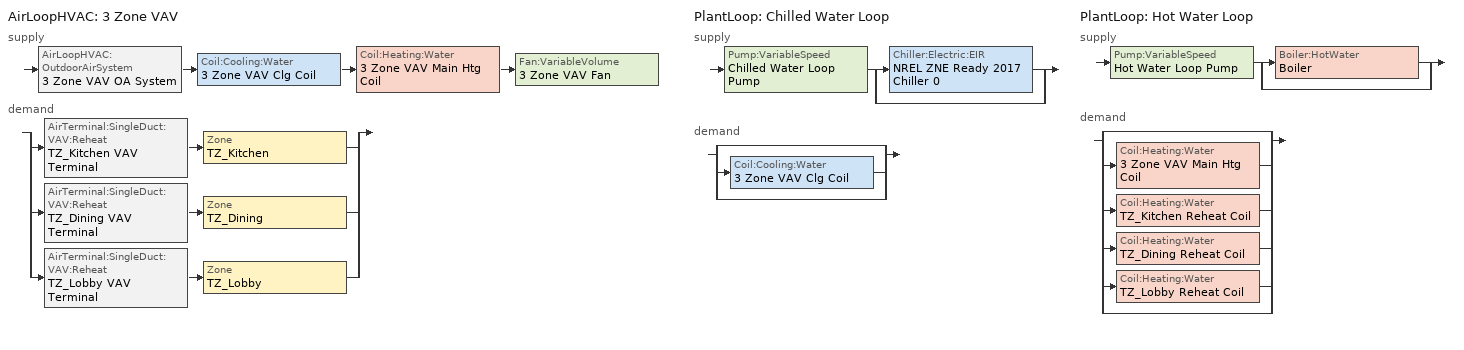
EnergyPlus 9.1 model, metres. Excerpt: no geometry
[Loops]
AirLoopHVAC '3 Zone VAV'
 supply: AirLoopHVAC:OutdoorAirSystem '3 Zone VAV OA System' > Coil:Cooling:Water '3 Zone VAV Clg Coil' > Coil:Heating:Water '3 Zone VAV Main Htg Coil' > Fan:VariableVolume '3 Zone VAV Fan'
 demand: split
  | AirTerminal:SingleDuct:VAV:Reheat 'TZ_Kitchen VAV Terminal' > Zone 'TZ_Kitchen'
  | AirTerminal:SingleDuct:VAV:Reheat 'TZ_Dining VAV Terminal' > Zone 'TZ_Dining'
  | AirTerminal:SingleDuct:VAV:Reheat 'TZ_Lobby VAV Terminal' > Zone 'TZ_Lobby'
PlantLoop 'Chilled Water Loop'
 supply: Pump:VariableSpeed 'Chilled Water Loop Pump' > split
  | Chiller:Electric:EIR 'NREL ZNE Ready 2017    Chiller 0'
  | bypass
 demand: split
  | bypass
  | Coil:Cooling:Water '3 Zone VAV Clg Coil'
  | bypass
PlantLoop 'Hot Water Loop'
 supply: Pump:VariableSpeed 'Hot Water Loop Pump' > split
  | Boiler:HotWater 'Boiler'
  | bypass
 demand: split
  | bypass
  | Coil:Heating:Water '3 Zone VAV Main Htg Coil'
  | Coil:Heating:Water 'TZ_Kitchen Reheat Coil'
  | Coil:Heating:Water 'TZ_Dining Reheat Coil'
  | Coil:Heating:Water 'TZ_Lobby Reheat Coil'
  | bypass
[ZoneControl:Thermostat] Control Object Type 1=ThermostatSetpoint:DualSetpoint
Name | Zone or ZoneList | Control Type Schedule | Control Name 1
TZ_Dining Thermostat | TZ_Dining | TZ_Dining Thermostat Schedule | Thermostat Setpoint Dual Setpoint 1
TZ_Kitchen Thermostat | TZ_Kitchen | TZ_Kitchen Thermostat Schedule | Thermostat Setpoint Dual Setpoint 2
TZ_Lobby Thermostat | TZ_Lobby | TZ_Lobby Thermostat Schedule | Thermostat Setpoint Dual Setpoint 3
[ThermostatSetpoint:DualSetpoint]
Name | Heating Setpoint Temperature Schedule | Cooling Setpoint Temperature Schedule
Thermostat Setpoint Dual Setpoint 1; Thermostat Setpoint Dual Setpoint 2 | QuickServiceRestaurant HtgSetp | QuickServiceRestaurant ClgSetp
Thermostat Setpoint Dual Setpoint 3 | Medium Office HtgSetp | Medium Office ClgSetp
[AirTerminal:SingleDuct:VAV:Reheat] Availability Schedule=Always On Discrete; Maximum Air Flow Rate {m3/s}=Autosize; Zone Minimum Air Flow Input Method=Constant; Constant Minimum Air Flow Fraction=0.1; Fixed Minimum Air Flow Rate {m3/s}=0; Maximum Hot Water or Steam Flow Rate {m3/s}=Autosize; Minimum Hot Water or Steam Flow Rate {m3/s}=0; Convergence Tolerance=0.001; Damper Heating Action=ReverseWithLimits; Maximum Flow per Zone Floor Area During Reheat {m3/s-m2}=Autocalculate; Maximum Flow Fraction During Reheat=0.5; Maximum Reheat Air Temperature {C}=40
Name | Reheat Coil
TZ_Dining VAV Terminal | TZ_Dining Reheat Coil
TZ_Kitchen VAV Terminal | TZ_Kitchen Reheat Coil
TZ_Lobby VAV Terminal | TZ_Lobby Reheat Coil
[Coil:Heating:Water] Availability Schedule=Always On Discrete; U-Factor Times Area Value {W/K}=Autosize; Maximum Water Flow Rate {m3/s}=Autosize; Performance Input Method=UFactorTimesAreaAndDesignWaterFlowRate; Rated Capacity {W}=Autosize; Rated Inlet Water Temperature {C}=48.8889; Rated Outlet Water Temperature {C}=37.7778; Rated Ratio for Air and Water Convection=0.5
Name | Rated Inlet Air Temperature {C} | Rated Outlet Air Temperature {C}
TZ_Dining Reheat Coil; TZ_Kitchen Reheat Coil; TZ_Lobby Reheat Coil | 12.7778 | 40
3 Zone VAV Main Htg Coil | 7.22222 | 12.7778
[Zone equipment]
TZ_Dining: TZ_Dining VAV Terminal
TZ_Kitchen: TZ_Kitchen VAV Terminal
TZ_Lobby: TZ_Lobby VAV Terminal
[Sizing:Zone] Zone Cooling Design Supply Air Temperature Input Method=SupplyAirTemperature; Zone Cooling Design Supply Air Temperature {C}=12.7778; Zone Cooling Design Supply Air Temperature Difference {deltaC}=11.11; Zone Heating Design Supply Air Temperature Input Method=SupplyAirTemperature; Zone Heating Design Supply Air Temperature {C}=40; Zone Heating Design Supply Air Temperature Difference {deltaC}=11.11; Zone Cooling Design Supply Air Humidity Ratio {kgWater/kgDryAir}=0.0085; Zone Heating Design Supply Air Humidity Ratio {kgWater/kgDryAir}=0.008; Cooling Design Air Flow Method=DesignDayWithLimit; Cooling Design Air Flow Rate {m3/s}=0; Cooling Minimum Air Flow per Zone Floor Area {m3/s-m2}=0.000762; Cooling Minimum Air Flow {m3/s}=0; Cooling Minimum Air Flow Fraction=0; Heating Design Air Flow Method=DesignDay; Heating Design Air Flow Rate {m3/s}=0; Heating Maximum Air Flow per Zone Floor Area {m3/s-m2}=0.002032; Heating Maximum Air Flow {m3/s}=0.141576; Heating Maximum Air Flow Fraction=0.3; Account for Dedicated Outdoor Air System=No
Name | Design Specification Outdoor Air Object | Design Specification Zone Air Distribution Object
TZ_Dining | 189.1-2009 - QckSrvRest - Dining - CZ4-8 Ventilation | TZ_Dining Design Spec Zone Air Dist
TZ_Kitchen | 189.1-2009 - QckSrvRest - Kitchen - CZ4-8 Ventilation | TZ_Kitchen Design Spec Zone Air Dist
TZ_Lobby | 189.1-2009 - Office - Lobby - CZ4-8 Ventilation | TZ_Lobby Design Spec Zone Air Dist
[DesignSpecification:ZoneAirDistribution] Zone Air Distribution Effectiveness in Cooling Mode=1; Zone Air Distribution Effectiveness in Heating Mode=1
TZ_Dining Design Spec Zone Air Dist; TZ_Kitchen Design Spec Zone Air Dist; TZ_Lobby Design Spec Zone Air Dist
[Controller:MechanicalVentilation]
3 Zone VAV Vent Controller: Availability Schedule=Always On Discrete; Demand Controlled Ventilation=No; System Outdoor Air Method=VentilationRateProcedure; Zone Name 1=TZ_Dining; Design Specification Outdoor Air Object Name 1=189.1-2009 - QckSrvRest - Dining - CZ4-8 Ventilation; Design Specification Zone Air Distribution Object Name 1=TZ_Dining Design Spec Zone Air Dist; Zone Name 2=TZ_Kitchen; Design Specification Outdoor Air Object Name 2=189.1-2009 - QckSrvRest - Kitchen - CZ4-8 Ventilation; Design Specification Zone Air Distribution Object Name 2=TZ_Kitchen Design Spec Zone Air Dist; Zone Name 3=TZ_Lobby; Design Specification Outdoor Air Object Name 3=189.1-2009 - Office - Lobby - CZ4-8 Ventilation; Design Specification Zone Air Distribution Object Name 3=TZ_Lobby Design Spec Zone Air Dist
[DesignSpecification:OutdoorAir] Outdoor Air Method=Sum; Outdoor Air Flow per Zone Floor Area {m3/s-m2}=0; Outdoor Air Flow per Zone {m3/s}=0; Outdoor Air Flow Air Changes per Hour {1/hr}=0
Name | Outdoor Air Flow per Person {m3/s-person}
189.1-2009 - QckSrvRest - Dining - CZ4-8 Ventilation | 0.00943895
189.1-2009 - QckSrvRest - Kitchen - CZ4-8 Ventilation; 189.1-2009 - Office - Lobby - CZ4-8 Ventilation | 0.00707921
[AirLoopHVAC]
3 Zone VAV: Design Supply Air Flow Rate {m3/s}=AutoSize
[Sizing:System]
3 Zone VAV: Type of Load to Size On=Sensible; Design Outdoor Air Flow Rate {m3/s}=Autosize; Central Heating Maximum System Air Flow Ratio=0.3; Preheat Design Temperature {C}=7.22222; Preheat Design Humidity Ratio {kgWater/kgDryAir}=0.008; Precool Design Temperature {C}=12.7778; Precool Design Humidity Ratio {kgWater/kgDryAir}=0.008; Central Cooling Design Supply Air Temperature {C}=12.7778; Central Heating Design Supply Air Temperature {C}=12.7778; Type of Zone Sum to Use=Coincident; 100% Outdoor Air in Cooling=No; 100% Outdoor Air in Heating=No; Central Cooling Design Supply Air Humidity Ratio {kgWater/kgDryAir}=0.0085; Central Heating Design Supply Air Humidity Ratio {kgWater/kgDryAir}=0.008; Cooling Supply Air Flow Rate Method=DesignDay; Cooling Supply Air Flow Rate {m3/s}=0; Cooling Supply Air Flow Rate Per Floor Area {m3/s-m2}=0.00996765; Cooling Fraction of Autosized Cooling Supply Air Flow Rate=1; Cooling Supply Air Flow Rate Per Unit Cooling Capacity {m3/s-W}=3.94755e-05; Heating Supply Air Flow Rate Method=DesignDay; Heating Supply Air Flow Rate {m3/s}=0; Heating Supply Air Flow Rate Per Floor Area {m3/s-m2}=0.00996765; Heating Fraction of Autosized Heating Supply Air Flow Rate=1; Heating Fraction of Autosized Cooling Supply Air Flow Rate=1; Heating Supply Air Flow Rate Per Unit Heating Capacity {m3/s-W}=3.15882e-05; System Outdoor Air Method=ZoneSum; Zone Maximum Outdoor Air Fraction=1; Cooling Design Capacity Method=CoolingDesignCapacity; Cooling Design Capacity {W}=Autosize; Cooling Design Capacity Per Floor Area {W/m2}=234.7; Fraction of Autosized Cooling Design Capacity=1; Heating Design Capacity Method=HeatingDesignCapacity; Heating Design Capacity {W}=Autosize; Heating Design Capacity Per Floor Area {W/m2}=157; Fraction of Autosized Heating Design Capacity=1; Central Cooling Capacity Control Method=OnOff
[Controller:WaterCoil] Control Variable=Temperature; Actuator Variable=Flow; Maximum Actuated Flow {m3/s}=Autosize; Minimum Actuated Flow {m3/s}=0
Name | Action | Controller Convergence Tolerance {deltaC}
3 Zone VAV Clg Coil Controller | Reverse | Autosize
3 Zone VAV Main Htg Coil Controller | Normal | 0.1
[Controller:OutdoorAir]
3 Zone VAV OA Controller: Minimum Outdoor Air Flow Rate {m3/s}=Autosize; Maximum Outdoor Air Flow Rate {m3/s}=Autosize; Economizer Control Type=NoEconomizer; Economizer Control Action Type=ModulateFlow; Economizer Maximum Limit Dry-Bulb Temperature {C}=28; Economizer Maximum Limit Enthalpy {J/kg}=64000; Lockout Type=NoLockout; Minimum Limit Type=FixedMinimum; Mechanical Ventilation Controller=3 Zone VAV Vent Controller; High Humidity Control=No; Control High Indoor Humidity Based on Outdoor Humidity Ratio=Yes; Heat Recovery Bypass Control Type=BypassWhenWithinEconomizerLimits
[SetpointManager:MixedAir] Control Variable=Temperature
Name | Setpoint Node or NodeList
3 Zone VAV Mixed Air Node OS Default SPM | 3 Zone VAV Mixed Air Node
3 Zone VAV Clg Coil Outlet Air Node OS Default SPM | 3 Zone VAV Clg Coil Outlet Air Node
3 Zone VAV Main Htg Coil Outlet Air Node OS Default SPM | 3 Zone VAV Main Htg Coil Outlet Air Node
[Coil:Cooling:Water]
3 Zone VAV Clg Coil: Availability Schedule=Always On Discrete; Design Water Flow Rate {m3/s}=Autosize; Design Air Flow Rate {m3/s}=Autosize; Design Inlet Water Temperature {C}=Autosize; Design Inlet Air Temperature {C}=Autosize; Design Outlet Air Temperature {C}=Autosize; Design Inlet Air Humidity Ratio {kgWater/kgDryAir}=Autosize; Design Outlet Air Humidity Ratio {kgWater/kgDryAir}=Autosize; Type of Analysis=SimpleAnalysis; Heat Exchanger Configuration=CrossFlow
[Fan:VariableVolume]
3 Zone VAV Fan: Availability Schedule=Always On Discrete; Fan Total Efficiency=0.62; Pressure Rise {Pa}=996.356; Maximum Flow Rate {m3/s}=AutoSize; Fan Power Minimum Flow Rate Input Method=Fraction; Fan Power Minimum Flow Fraction=0.25; Fan Power Minimum Air Flow Rate {m3/s}=0; Motor Efficiency=0.9; Motor In Airstream Fraction=1; Fan Power Coefficient 1=0.0407599; Fan Power Coefficient 2=0.088045; Fan Power Coefficient 3=-0.0729261; Fan Power Coefficient 4=0.94374; Fan Power Coefficient 5=0
[SetpointManager:Scheduled] Control Variable=Temperature
Name | Schedule | Setpoint Node or NodeList
3 Zone VAV Supply Air Setpoint Manager | Supply Air Temp - 55.0F | 3 Zone VAV Supply Outlet Node
Chilled Water Loop Setpoint Manager | Chilled Water Loop Temp - 44F | Chilled Water Loop Supply Outlet Node
Hot Water Loop Setpoint Manager | Hot Water Loop Temp - 120F | Hot Water Loop Supply Outlet Node
[PlantLoop] Fluid Type=Water; Maximum Loop Flow Rate {m3/s}=Autosize; Minimum Loop Flow Rate {m3/s}=0; Plant Loop Volume {m3}=Autocalculate; Load Distribution Scheme=Optimal; Plant Loop Demand Calculation Scheme=SingleSetpoint
Name | Plant Equipment Operation Scheme | Maximum Loop Temperature {C} | Minimum Loop Temperature {C}
Chilled Water Loop | Chilled Water Loop Operation Schemes | 40 | 1
Hot Water Loop | Hot Water Loop Operation Schemes | 100 | 10
[Sizing:Plant] Sizing Option=NonCoincident; Zone Timesteps in Averaging Window=1; Coincident Sizing Factor Mode=None
Name | Loop Type | Design Loop Exit Temperature {C} | Loop Design Temperature Difference {deltaC}
Chilled Water Loop | Cooling | 6.66667 | 5.61111
Hot Water Loop | Heating | 48.8889 | 11.1111
[Pump:VariableSpeed] Design Maximum Flow Rate {m3/s}=Autosize; Design Pump Head {Pa}=179344; Design Power Consumption {W}=Autosize; Motor Efficiency=0.9; Fraction of Motor Inefficiencies to Fluid Stream=0; Coefficient 1 of the Part Load Performance Curve=0; Coefficient 2 of the Part Load Performance Curve=1; Coefficient 3 of the Part Load Performance Curve=0; Coefficient 4 of the Part Load Performance Curve=0; Design Minimum Flow Rate {m3/s}=0; Pump Control Type=Intermittent; Skin Loss Radiative Fraction=0.5; Design Power Sizing Method=PowerPerFlowPerPressure; Design Electric Power per Unit Flow Rate {W/(m3/s)}=348701.1; Design Shaft Power per Unit Flow Rate per Unit Head=1.28205; Design Minimum Flow Rate Fraction=0
Chilled Water Loop Pump; Hot Water Loop Pump
[Chiller:Electric:EIR]
NREL ZNE Ready 2017    Chiller 0: Reference Capacity {W}=Autosize; Reference COP {W/W}=5.5; Reference Leaving Chilled Water Temperature {C}=6.66667; Reference Entering Condenser Fluid Temperature {C}=35; Reference Chilled Water Flow Rate {m3/s}=Autosize; Reference Condenser Fluid Flow Rate {m3/s}=Autosize; Cooling Capacity Function of Temperature Curve=Curve Biquadratic 1; Electric Input to Cooling Output Ratio Function of Temperature Curve=Curve Biquadratic 2; Electric Input to Cooling Output Ratio Function of Part Load Ratio Curve=Curve Quadratic 1; Minimum Part Load Ratio=0.15; Maximum Part Load Ratio=1; Optimum Part Load Ratio=1; Minimum Unloading Ratio=0.25; Condenser Type=AirCooled; Condenser Fan Power Ratio {W/W}=0; Fraction of Compressor Electric Consumption Rejected by Condenser=1; Leaving Chilled Water Lower Temperature Limit {C}=2.22222; Chiller Flow Mode=ConstantFlow; Sizing Factor=1
[PlantEquipmentOperationSchemes] Control Scheme Schedule Name 1=Always On Discrete
Name | Control Scheme Object Type 1 | Control Scheme Name 1
Chilled Water Loop Operation Schemes | PlantEquipmentOperation:CoolingLoad | Chilled Water Loop Cooling Operation Scheme
Hot Water Loop Operation Schemes | PlantEquipmentOperation:HeatingLoad | Hot Water Loop Heating Operation Scheme
[PlantEquipmentOperation:CoolingLoad]
Chilled Water Loop Cooling Operation Scheme: Load Range Lower Limit 1 {W}=0; Load Range Upper Limit 1 {W}=1000000000; Range Equipment List Name 1=Chilled Water Loop Cooling Equipment List
[PlantEquipmentList]
Chilled Water Loop Cooling Equipment List: Chiller:Electric:EIR, NREL ZNE Ready 2017    Chiller 0
Hot Water Loop Heating Equipment List: Boiler:HotWater, Boiler
[Boiler:HotWater]
Boiler: Fuel Type=NaturalGas; Nominal Capacity {W}=Autosize; Nominal Thermal Efficiency=0.78; Efficiency Curve Temperature Evaluation Variable=LeavingBoiler; Design Water Flow Rate {m3/s}=Autosize; Minimum Part Load Ratio=0; Maximum Part Load Ratio=1.2; Optimum Part Load Ratio=1; Water Outlet Upper Temperature Limit {C}=95; Boiler Flow Mode=LeavingSetpointModulated; Parasitic Electric Load {W}=0; Sizing Factor=1
[PlantEquipmentOperation:HeatingLoad]
Hot Water Loop Heating Operation Scheme: Load Range Lower Limit 1 {W}=0; Load Range Upper Limit 1 {W}=1000000000; Range Equipment List Name 1=Hot Water Loop Heating Equipment List
[Schedule:Compact]
TZ_Dining Thermostat Schedule; TZ_Kitchen Thermostat Schedule; TZ_Lobby Thermostat Schedule: Through: 12/31, For: AllDays, Until: 24:00, 4
[Schedule:Day:Interval]
QuickServiceRestaurant HtgSetp Default Schedule: No, 01:00, 21, 05:00, 15.6, 24:00, 21
QuickServiceRestaurant HtgSetp Summer Design Day; Medium Office HtgSetp Rule 1 Day Schedule; Medium Office HtgSetp Summer Design Day: No, 24:00, 15.6
QuickServiceRestaurant HtgSetp Winter Design Day; Medium Office HtgSetp Winter Design Day: No, 24:00, 21
QuickServiceRestaurant ClgSetp Default Schedule; QuickServiceRestaurant ClgSetp Summer Design Day: No, 01:00, 24, 05:00, 30, 24:00, 24
QuickServiceRestaurant ClgSetp Winter Design Day: No, 24:00, 30
Medium Office HtgSetp Default Schedule: No, 06:00, 15.6, 22:00, 21, 24:00, 15.6
Medium Office HtgSetp Rule 2 Day Schedule: No, 06:00, 15.6, 18:00, 21, 24:00, 15.6
Medium Office ClgSetp Rule 1 Day Schedule; Medium Office ClgSetp Winter Design Day: No, 24:00, 26.7
Medium Office ClgSetp Default Schedule; Medium Office ClgSetp Summer Design Day: No, 06:00, 26.7, 22:00, 24, 24:00, 26.7
Medium Office ClgSetp Rule 2 Day Schedule: No, 06:00, 26.7, 18:00, 24, 24:00, 26.7
Chilled Water Loop Temp - 44F Default: No, 24:00, 6.66667
Hot Water Loop Temp - 120F Default: No, 24:00, 48.8889
Supply Air Temp - 55.0F Default: No, 24:00, 12.7778
[Schedule:Week:Daily]
QuickServiceRestaurant HtgSetp Week Rule - Jan1-Dec31: QuickServiceRestaurant HtgSetp Default Schedule, QuickServiceRestaurant HtgSetp Default Schedule, QuickServiceRestaurant HtgSetp Default Schedule, QuickServiceRestaurant HtgSetp Default Schedule, QuickServiceRestaurant HtgSetp Default Schedule, QuickServiceRestaurant HtgSetp Default Schedule, QuickServiceRestaurant HtgSetp Default Schedule, QuickServiceRestaurant HtgSetp Default Schedule, QuickServiceRestaurant HtgSetp Summer Design Day, QuickServiceRestaurant HtgSetp Winter Design Day, QuickServiceRestaurant HtgSetp Default Schedule, QuickServiceRestaurant HtgSetp Default Schedule
QuickServiceRestaurant ClgSetp Week Rule - Jan1-Dec31: QuickServiceRestaurant ClgSetp Default Schedule, QuickServiceRestaurant ClgSetp Default Schedule, QuickServiceRestaurant ClgSetp Default Schedule, QuickServiceRestaurant ClgSetp Default Schedule, QuickServiceRestaurant ClgSetp Default Schedule, QuickServiceRestaurant ClgSetp Default Schedule, QuickServiceRestaurant ClgSetp Default Schedule, QuickServiceRestaurant ClgSetp Default Schedule, QuickServiceRestaurant ClgSetp Summer Design Day, QuickServiceRestaurant ClgSetp Winter Design Day, QuickServiceRestaurant ClgSetp Default Schedule, QuickServiceRestaurant ClgSetp Default Schedule
Medium Office HtgSetp Week Rule - Jan1-Dec31: Medium Office HtgSetp Rule 1 Day Schedule, Medium Office HtgSetp Default Schedule, Medium Office HtgSetp Default Schedule, Medium Office HtgSetp Default Schedule, Medium Office HtgSetp Default Schedule, Medium Office HtgSetp Default Schedule, Medium Office HtgSetp Rule 2 Day Schedule, Medium Office HtgSetp Default Schedule, Medium Office HtgSetp Summer Design Day, Medium Office HtgSetp Winter Design Day, Medium Office HtgSetp Default Schedule, Medium Office HtgSetp Default Schedule
Medium Office ClgSetp Week Rule - Jan1-Dec31: Medium Office ClgSetp Rule 1 Day Schedule, Medium Office ClgSetp Default Schedule, Medium Office ClgSetp Default Schedule, Medium Office ClgSetp Default Schedule, Medium Office ClgSetp Default Schedule, Medium Office ClgSetp Default Schedule, Medium Office ClgSetp Rule 2 Day Schedule, Medium Office ClgSetp Default Schedule, Medium Office ClgSetp Summer Design Day, Medium Office ClgSetp Winter Design Day, Medium Office ClgSetp Default Schedule, Medium Office ClgSetp Default Schedule
Chilled Water Loop Temp - 44F Week Rule - Jan1-Dec31: Chilled Water Loop Temp - 44F Default, Chilled Water Loop Temp - 44F Default, Chilled Water Loop Temp - 44F Default, Chilled Water Loop Temp - 44F Default, Chilled Water Loop Temp - 44F Default, Chilled Water Loop Temp - 44F Default, Chilled Water Loop Temp - 44F Default, Chilled Water Loop Temp - 44F Default, Chilled Water Loop Temp - 44F Default, Chilled Water Loop Temp - 44F Default, Chilled Water Loop Temp - 44F Default, Chilled Water Loop Temp - 44F Default
Hot Water Loop Temp - 120F Week Rule - Jan1-Dec31: Hot Water Loop Temp - 120F Default, Hot Water Loop Temp - 120F Default, Hot Water Loop Temp - 120F Default, Hot Water Loop Temp - 120F Default, Hot Water Loop Temp - 120F Default, Hot Water Loop Temp - 120F Default, Hot Water Loop Temp - 120F Default, Hot Water Loop Temp - 120F Default, Hot Water Loop Temp - 120F Default, Hot Water Loop Temp - 120F Default, Hot Water Loop Temp - 120F Default, Hot Water Loop Temp - 120F Default
Supply Air Temp - 55.0F Week Rule - Jan1-Dec31: Supply Air Temp - 55.0F Default, Supply Air Temp - 55.0F Default, Supply Air Temp - 55.0F Default, Supply Air Temp - 55.0F Default, Supply Air Temp - 55.0F Default, Supply Air Temp - 55.0F Default, Supply Air Temp - 55.0F Default, Supply Air Temp - 55.0F Default, Supply Air Temp - 55.0F Default, Supply Air Temp - 55.0F Default, Supply Air Temp - 55.0F Default, Supply Air Temp - 55.0F Default
[Schedule:Year]
QuickServiceRestaurant HtgSetp: QuickServiceRestaurant HtgSetp Week Rule - Jan1-Dec31, 1, 1, 12, 31
QuickServiceRestaurant ClgSetp: QuickServiceRestaurant ClgSetp Week Rule - Jan1-Dec31, 1, 1, 12, 31
Medium Office HtgSetp: Medium Office HtgSetp Week Rule - Jan1-Dec31, 1, 1, 12, 31
Medium Office ClgSetp: Medium Office ClgSetp Week Rule - Jan1-Dec31, 1, 1, 12, 31
Chilled Water Loop Temp - 44F: Chilled Water Loop Temp - 44F Week Rule - Jan1-Dec31, 1, 1, 12, 31
Hot Water Loop Temp - 120F: Hot Water Loop Temp - 120F Week Rule - Jan1-Dec31, 1, 1, 12, 31
Supply Air Temp - 55.0F: Supply Air Temp - 55.0F Week Rule - Jan1-Dec31, 1, 1, 12, 31
[Schedule:Constant]
Always On Discrete: Hourly Value=1
[Curve:Biquadratic] Minimum Value of x {BasedOnField A2}=5; Maximum Value of x {BasedOnField A2}=10; Minimum Value of y {BasedOnField A3}=24; Maximum Value of y {BasedOnField A3}=35
Name | Coefficient1 Constant | Coefficient2 x | Coefficient3 x**2 | Coefficient4 y | Coefficient5 y**2 | Coefficient6 x*y
Curve Biquadratic 1 | 1.02152 | 0.0370359 | 0.000233248 | -0.00389405 | -6.52536e-05 | -0.000268045
Curve Biquadratic 2 | 0.701769 | -0.00452016 | 0.00053311 | -0.00549821 | 0.000544579 | -0.000729032
[Curve:Quadratic]
Curve Quadratic 1: Coefficient1 Constant=0.0636912; Coefficient2 x=0.584888; Coefficient3 x**2=0.352803; Minimum Value of x {BasedOnField A2}=0; Maximum Value of x {BasedOnField A2}=1
